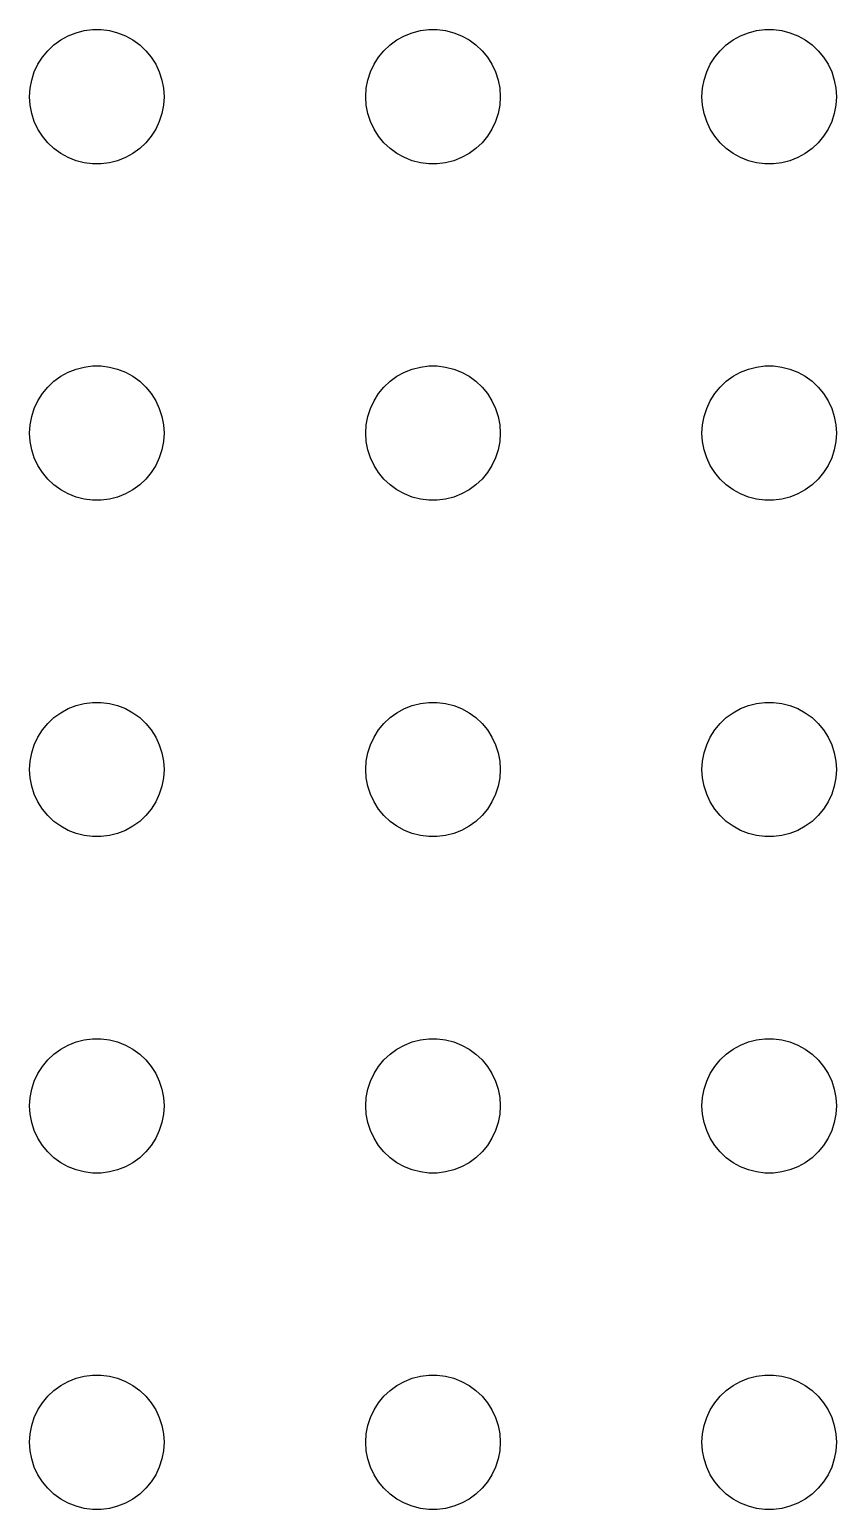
# Model space of a CAD drawing. Header units: metres. Extents: x -150 to 150, y -149 to 149.
# Drawn here: x 51 to 69, y -76.5 to -43.5 of the extents above; entities that cross this region are included whole.
import ezdxf

# ---------------------------------------------------------------- set-up
doc = ezdxf.new("R2010")
doc.units = ezdxf.units.M

msp = doc.modelspace()

# ---------------------------------------------------------------- linework, layer by layer
for p, q in [((52.0365, -43.5734), (52.2189, -43.5266)), ((52.2189, -43.5266), (52.4058, -43.503)), ((52.4058, -43.503), (52.5942, -43.503)), ((52.5942, -43.503), (52.7811, -43.5266)), ((52.7811, -43.5266), (52.9635, -43.5734)), ((59.5365, -43.5734), (59.7189, -43.5266)), ((59.7189, -43.5266), (59.9058, -43.503)), ((59.9058, -43.503), (60.0942, -43.503)), ((60.0942, -43.503), (60.2811, -43.5266)), ((60.2811, -43.5266), (60.4635, -43.5734)), ((67.0365, -43.5734), (67.2189, -43.5266)), ((67.2189, -43.5266), (67.4058, -43.503)), ((67.4058, -43.503), (67.5942, -43.503)), ((67.5942, -43.503), (67.7811, -43.5266)), ((67.7811, -43.5266), (67.9635, -43.5734)), ((51.4065, -43.9732), (51.5439, -43.8442)), ((51.5439, -43.8442), (51.6963, -43.7335)), ((51.6963, -43.7335), (51.8613, -43.6428)), ((51.8613, -43.6428), (52.0365, -43.5734)), ((52.9635, -43.5734), (53.1387, -43.6428)), ((53.1387, -43.6428), (53.3037, -43.7335)), ((53.3037, -43.7335), (53.4561, -43.8442)), ((53.4561, -43.8442), (53.5934, -43.9732)), ((58.9065, -43.9732), (59.0439, -43.8442)), ((59.0439, -43.8442), (59.1963, -43.7335)), ((59.1963, -43.7335), (59.3613, -43.6428)), ((59.3613, -43.6428), (59.5365, -43.5734)), ((60.4635, -43.5734), (60.6387, -43.6428)), ((60.6387, -43.6428), (60.8037, -43.7335)), ((60.8037, -43.7335), (60.9561, -43.8442)), ((60.9561, -43.8442), (61.0934, -43.9732)), ((66.4065, -43.9732), (66.5439, -43.8442)), ((66.5439, -43.8442), (66.6963, -43.7335)), ((66.6963, -43.7335), (66.8613, -43.6428)), ((66.8613, -43.6428), (67.0365, -43.5734)), ((67.9635, -43.5734), (68.1387, -43.6428)), ((68.1387, -43.6428), (68.3037, -43.7335)), ((68.3037, -43.7335), (68.4561, -43.8442)), ((68.4561, -43.8442), (68.5934, -43.9732)), ((51.1855, -44.2774), (51.2865, -44.1183)), ((51.2865, -44.1183), (51.4065, -43.9732)), ((53.5934, -43.9732), (53.7135, -44.1183)), ((53.7135, -44.1183), (53.8145, -44.2774)), ((58.6855, -44.2774), (58.7865, -44.1183)), ((58.7865, -44.1183), (58.9065, -43.9732)), ((61.0934, -43.9732), (61.2135, -44.1183)), ((61.2135, -44.1183), (61.3145, -44.2774)), ((66.1855, -44.2774), (66.2865, -44.1183)), ((66.2865, -44.1183), (66.4065, -43.9732)), ((68.5934, -43.9732), (68.7135, -44.1183)), ((68.7135, -44.1183), (68.8145, -44.2774)), ((51.0471, -44.627), (51.1053, -44.4478)), ((51.1053, -44.4478), (51.1855, -44.2774)), ((53.8145, -44.2774), (53.8947, -44.4478)), ((53.8947, -44.4478), (53.9529, -44.627)), ((58.5471, -44.627), (58.6053, -44.4478)), ((58.6053, -44.4478), (58.6855, -44.2774)), ((61.3145, -44.2774), (61.3947, -44.4478)), ((61.3947, -44.4478), (61.4529, -44.627)), ((66.0471, -44.627), (66.1053, -44.4478)), ((66.1053, -44.4478), (66.1855, -44.2774)), ((68.8145, -44.2774), (68.8947, -44.4478)), ((68.8947, -44.4478), (68.9529, -44.627)), ((51, -45), (51.0118, -44.812)), ((51.0118, -44.812), (51.0471, -44.627)), ((53.9529, -44.627), (53.9882, -44.812)), ((53.9882, -44.812), (54, -45)), ((58.5, -45), (58.5118, -44.812)), ((58.5118, -44.812), (58.5471, -44.627)), ((61.4529, -44.627), (61.4882, -44.812)), ((61.4882, -44.812), (61.5, -45)), ((66, -45), (66.0118, -44.812)), ((66.0118, -44.812), (66.0471, -44.627)), ((68.9529, -44.627), (68.9882, -44.812)), ((68.9882, -44.812), (69, -45)), ((51.0118, -45.188), (51, -45)), ((51.0471, -45.373), (51.0118, -45.188)), ((53.9882, -45.188), (53.9529, -45.373)), ((54, -45), (53.9882, -45.188)), ((58.5118, -45.188), (58.5, -45)), ((58.5471, -45.373), (58.5118, -45.188)), ((61.4882, -45.188), (61.4529, -45.373)), ((61.5, -45), (61.4882, -45.188)), ((66.0118, -45.188), (66, -45)), ((66.0471, -45.373), (66.0118, -45.188)), ((68.9882, -45.188), (68.9529, -45.373)), ((69, -45), (68.9882, -45.188)), ((51.1053, -45.5522), (51.0471, -45.373)), ((53.9529, -45.373), (53.8947, -45.5522)), ((58.6053, -45.5522), (58.5471, -45.373)), ((61.4529, -45.373), (61.3947, -45.5522)), ((66.1053, -45.5522), (66.0471, -45.373)), ((68.9529, -45.373), (68.8947, -45.5522)), ((51.1855, -45.7226), (51.1053, -45.5522)), ((51.2865, -45.8817), (51.1855, -45.7226)), ((53.8145, -45.7226), (53.7135, -45.8817)), ((53.8947, -45.5522), (53.8145, -45.7226)), ((58.6855, -45.7226), (58.6053, -45.5522)), ((58.7865, -45.8817), (58.6855, -45.7226)), ((61.3145, -45.7226), (61.2135, -45.8817)), ((61.3947, -45.5522), (61.3145, -45.7226)), ((66.1855, -45.7226), (66.1053, -45.5522)), ((66.2865, -45.8817), (66.1855, -45.7226)), ((68.8145, -45.7226), (68.7135, -45.8817)), ((68.8947, -45.5522), (68.8145, -45.7226)), ((51.4065, -46.0268), (51.2865, -45.8817)), ((51.5439, -46.1558), (51.4065, -46.0268)), ((51.6963, -46.2665), (51.5439, -46.1558)), ((53.4561, -46.1558), (53.3037, -46.2665)), ((53.5934, -46.0268), (53.4561, -46.1558)), ((53.7135, -45.8817), (53.5934, -46.0268)), ((58.9065, -46.0268), (58.7865, -45.8817)), ((59.0439, -46.1558), (58.9065, -46.0268)), ((59.1963, -46.2665), (59.0439, -46.1558)), ((60.9561, -46.1558), (60.8037, -46.2665)), ((61.0934, -46.0268), (60.9561, -46.1558)), ((61.2135, -45.8817), (61.0934, -46.0268)), ((66.4065, -46.0268), (66.2865, -45.8817)), ((66.5439, -46.1558), (66.4065, -46.0268)), ((66.6963, -46.2665), (66.5439, -46.1558)), ((68.4561, -46.1558), (68.3037, -46.2665)), ((68.5934, -46.0268), (68.4561, -46.1558)), ((68.7135, -45.8817), (68.5934, -46.0268)), ((51.8613, -46.3572), (51.6963, -46.2665)), ((52.0365, -46.4266), (51.8613, -46.3572)), ((52.2189, -46.4734), (52.0365, -46.4266)), ((52.4058, -46.497), (52.2189, -46.4734)), ((52.5942, -46.497), (52.4058, -46.497)), ((52.7811, -46.4734), (52.5942, -46.497)), ((52.9635, -46.4266), (52.7811, -46.4734)), ((53.1387, -46.3572), (52.9635, -46.4266)), ((53.3037, -46.2665), (53.1387, -46.3572)), ((59.3613, -46.3572), (59.1963, -46.2665)), ((59.5365, -46.4266), (59.3613, -46.3572)), ((59.7189, -46.4734), (59.5365, -46.4266)), ((59.9058, -46.497), (59.7189, -46.4734)), ((60.0942, -46.497), (59.9058, -46.497)), ((60.2811, -46.4734), (60.0942, -46.497)), ((60.4635, -46.4266), (60.2811, -46.4734)), ((60.6387, -46.3572), (60.4635, -46.4266)), ((60.8037, -46.2665), (60.6387, -46.3572)), ((66.8613, -46.3572), (66.6963, -46.2665)), ((67.0365, -46.4266), (66.8613, -46.3572)), ((67.2189, -46.4734), (67.0365, -46.4266)), ((67.4058, -46.497), (67.2189, -46.4734)), ((67.5942, -46.497), (67.4058, -46.497)), ((67.7811, -46.4734), (67.5942, -46.497)), ((67.9635, -46.4266), (67.7811, -46.4734)), ((68.1387, -46.3572), (67.9635, -46.4266)), ((68.3037, -46.2665), (68.1387, -46.3572)), ((51.8613, -51.1428), (52.0365, -51.0734)), ((52.0365, -51.0734), (52.2189, -51.0266)), ((52.2189, -51.0266), (52.4058, -51.003)), ((52.4058, -51.003), (52.5942, -51.003)), ((52.5942, -51.003), (52.7811, -51.0266)), ((52.7811, -51.0266), (52.9635, -51.0734)), ((52.9635, -51.0734), (53.1387, -51.1428)), ((59.3613, -51.1428), (59.5365, -51.0734)), ((59.5365, -51.0734), (59.7189, -51.0266)), ((59.7189, -51.0266), (59.9058, -51.003)), ((59.9058, -51.003), (60.0942, -51.003)), ((60.0942, -51.003), (60.2811, -51.0266)), ((60.2811, -51.0266), (60.4635, -51.0734)), ((60.4635, -51.0734), (60.6387, -51.1428)), ((66.8613, -51.1428), (67.0365, -51.0734)), ((67.0365, -51.0734), (67.2189, -51.0266)), ((67.2189, -51.0266), (67.4058, -51.003)), ((67.4058, -51.003), (67.5942, -51.003)), ((67.5942, -51.003), (67.7811, -51.0266)), ((67.7811, -51.0266), (67.9635, -51.0734)), ((67.9635, -51.0734), (68.1387, -51.1428)), ((51.4065, -51.4732), (51.5439, -51.3442)), ((51.5439, -51.3442), (51.6963, -51.2335)), ((51.6963, -51.2335), (51.8613, -51.1428)), ((53.1387, -51.1428), (53.3037, -51.2335)), ((53.3037, -51.2335), (53.4561, -51.3442)), ((53.4561, -51.3442), (53.5934, -51.4732)), ((58.9065, -51.4732), (59.0439, -51.3442)), ((59.0439, -51.3442), (59.1963, -51.2335)), ((59.1963, -51.2335), (59.3613, -51.1428)), ((60.6387, -51.1428), (60.8037, -51.2335)), ((60.8037, -51.2335), (60.9561, -51.3442)), ((60.9561, -51.3442), (61.0934, -51.4732)), ((66.4065, -51.4732), (66.5439, -51.3442)), ((66.5439, -51.3442), (66.6963, -51.2335)), ((66.6963, -51.2335), (66.8613, -51.1428)), ((68.1387, -51.1428), (68.3037, -51.2335)), ((68.3037, -51.2335), (68.4561, -51.3442)), ((68.4561, -51.3442), (68.5934, -51.4732)), ((51.1053, -51.9478), (51.1855, -51.7774)), ((51.1855, -51.7774), (51.2865, -51.6183)), ((51.2865, -51.6183), (51.4065, -51.4732)), ((53.5934, -51.4732), (53.7135, -51.6183)), ((53.7135, -51.6183), (53.8145, -51.7774)), ((53.8145, -51.7774), (53.8947, -51.9478)), ((58.6053, -51.9478), (58.6855, -51.7774)), ((58.6855, -51.7774), (58.7865, -51.6183)), ((58.7865, -51.6183), (58.9065, -51.4732)), ((61.0934, -51.4732), (61.2135, -51.6183)), ((61.2135, -51.6183), (61.3145, -51.7774)), ((61.3145, -51.7774), (61.3947, -51.9478)), ((66.1053, -51.9478), (66.1855, -51.7774)), ((66.1855, -51.7774), (66.2865, -51.6183)), ((66.2865, -51.6183), (66.4065, -51.4732)), ((68.5934, -51.4732), (68.7135, -51.6183)), ((68.7135, -51.6183), (68.8145, -51.7774)), ((68.8145, -51.7774), (68.8947, -51.9478)), ((51.0118, -52.312), (51.0471, -52.127)), ((51.0471, -52.127), (51.1053, -51.9478)), ((53.8947, -51.9478), (53.9529, -52.127)), ((53.9529, -52.127), (53.9882, -52.312)), ((58.5118, -52.312), (58.5471, -52.127)), ((58.5471, -52.127), (58.6053, -51.9478)), ((61.3947, -51.9478), (61.4529, -52.127)), ((61.4529, -52.127), (61.4882, -52.312)), ((66.0118, -52.312), (66.0471, -52.127)), ((66.0471, -52.127), (66.1053, -51.9478)), ((68.8947, -51.9478), (68.9529, -52.127)), ((68.9529, -52.127), (68.9882, -52.312)), ((51, -52.5), (51.0118, -52.312)), ((53.9882, -52.312), (54, -52.5)), ((58.5, -52.5), (58.5118, -52.312)), ((61.4882, -52.312), (61.5, -52.5)), ((66, -52.5), (66.0118, -52.312)), ((68.9882, -52.312), (69, -52.5)), ((51.0118, -52.688), (51, -52.5)), ((51.0471, -52.873), (51.0118, -52.688)), ((53.9882, -52.688), (53.9529, -52.873)), ((54, -52.5), (53.9882, -52.688)), ((58.5118, -52.688), (58.5, -52.5)), ((58.5471, -52.873), (58.5118, -52.688)), ((61.4882, -52.688), (61.4529, -52.873)), ((61.5, -52.5), (61.4882, -52.688)), ((66.0118, -52.688), (66, -52.5)), ((66.0471, -52.873), (66.0118, -52.688)), ((68.9882, -52.688), (68.9529, -52.873)), ((69, -52.5), (68.9882, -52.688)), ((51.1053, -53.0522), (51.0471, -52.873)), ((51.1855, -53.2226), (51.1053, -53.0522)), ((53.8947, -53.0522), (53.8145, -53.2226)), ((53.9529, -52.873), (53.8947, -53.0522)), ((58.6053, -53.0522), (58.5471, -52.873)), ((58.6855, -53.2226), (58.6053, -53.0522)), ((61.3947, -53.0522), (61.3145, -53.2226)), ((61.4529, -52.873), (61.3947, -53.0522)), ((66.1053, -53.0522), (66.0471, -52.873)), ((66.1855, -53.2226), (66.1053, -53.0522)), ((68.8947, -53.0522), (68.8145, -53.2226)), ((68.9529, -52.873), (68.8947, -53.0522)), ((51.2865, -53.3817), (51.1855, -53.2226)), ((51.4065, -53.5268), (51.2865, -53.3817)), ((53.7135, -53.3817), (53.5934, -53.5268)), ((53.8145, -53.2226), (53.7135, -53.3817)), ((58.7865, -53.3817), (58.6855, -53.2226)), ((58.9065, -53.5268), (58.7865, -53.3817)), ((61.2135, -53.3817), (61.0934, -53.5268)), ((61.3145, -53.2226), (61.2135, -53.3817)), ((66.2865, -53.3817), (66.1855, -53.2226)), ((66.4065, -53.5268), (66.2865, -53.3817)), ((68.7135, -53.3817), (68.5934, -53.5268)), ((68.8145, -53.2226), (68.7135, -53.3817)), ((51.5439, -53.6558), (51.4065, -53.5268)), ((51.6963, -53.7665), (51.5439, -53.6558)), ((51.8613, -53.8572), (51.6963, -53.7665)), ((53.3037, -53.7665), (53.1387, -53.8572)), ((53.4561, -53.6558), (53.3037, -53.7665)), ((53.5934, -53.5268), (53.4561, -53.6558)), ((59.0439, -53.6558), (58.9065, -53.5268)), ((59.1963, -53.7665), (59.0439, -53.6558)), ((59.3613, -53.8572), (59.1963, -53.7665)), ((60.8037, -53.7665), (60.6387, -53.8572)), ((60.9561, -53.6558), (60.8037, -53.7665)), ((61.0934, -53.5268), (60.9561, -53.6558)), ((66.5439, -53.6558), (66.4065, -53.5268)), ((66.6963, -53.7665), (66.5439, -53.6558)), ((66.8613, -53.8572), (66.6963, -53.7665)), ((68.3037, -53.7665), (68.1387, -53.8572)), ((68.4561, -53.6558), (68.3037, -53.7665)), ((68.5934, -53.5268), (68.4561, -53.6558)), ((52.0365, -53.9266), (51.8613, -53.8572)), ((52.2189, -53.9734), (52.0365, -53.9266)), ((52.4058, -53.997), (52.2189, -53.9734)), ((52.5942, -53.997), (52.4058, -53.997)), ((52.7811, -53.9734), (52.5942, -53.997)), ((52.9635, -53.9266), (52.7811, -53.9734)), ((53.1387, -53.8572), (52.9635, -53.9266)), ((59.5365, -53.9266), (59.3613, -53.8572)), ((59.7189, -53.9734), (59.5365, -53.9266)), ((59.9058, -53.997), (59.7189, -53.9734)), ((60.0942, -53.997), (59.9058, -53.997)), ((60.2811, -53.9734), (60.0942, -53.997)), ((60.4635, -53.9266), (60.2811, -53.9734)), ((60.6387, -53.8572), (60.4635, -53.9266)), ((67.0365, -53.9266), (66.8613, -53.8572)), ((67.2189, -53.9734), (67.0365, -53.9266)), ((67.4058, -53.997), (67.2189, -53.9734)), ((67.5942, -53.997), (67.4058, -53.997)), ((67.7811, -53.9734), (67.5942, -53.997)), ((67.9635, -53.9266), (67.7811, -53.9734)), ((68.1387, -53.8572), (67.9635, -53.9266)), ((51.6963, -58.7335), (51.8613, -58.6428)), ((51.8613, -58.6428), (52.0365, -58.5734)), ((52.0365, -58.5734), (52.2189, -58.5266)), ((52.2189, -58.5266), (52.4058, -58.503)), ((52.4058, -58.503), (52.5942, -58.503)), ((52.5942, -58.503), (52.7811, -58.5266)), ((52.7811, -58.5266), (52.9635, -58.5734)), ((52.9635, -58.5734), (53.1387, -58.6428)), ((53.1387, -58.6428), (53.3037, -58.7335)), ((59.1963, -58.7335), (59.3613, -58.6428)), ((59.3613, -58.6428), (59.5365, -58.5734)), ((59.5365, -58.5734), (59.7189, -58.5266)), ((59.7189, -58.5266), (59.9058, -58.503)), ((59.9058, -58.503), (60.0942, -58.503)), ((60.0942, -58.503), (60.2811, -58.5266)), ((60.2811, -58.5266), (60.4635, -58.5734)), ((60.4635, -58.5734), (60.6387, -58.6428)), ((60.6387, -58.6428), (60.8037, -58.7335)), ((66.6963, -58.7335), (66.8613, -58.6428)), ((66.8613, -58.6428), (67.0365, -58.5734)), ((67.0365, -58.5734), (67.2189, -58.5266)), ((67.2189, -58.5266), (67.4058, -58.503)), ((67.4058, -58.503), (67.5942, -58.503)), ((67.5942, -58.503), (67.7811, -58.5266)), ((67.7811, -58.5266), (67.9635, -58.5734)), ((67.9635, -58.5734), (68.1387, -58.6428)), ((68.1387, -58.6428), (68.3037, -58.7335)), ((51.2865, -59.1183), (51.4065, -58.9732)), ((51.4065, -58.9732), (51.5439, -58.8442)), ((51.5439, -58.8442), (51.6963, -58.7335)), ((53.3037, -58.7335), (53.4561, -58.8442)), ((53.4561, -58.8442), (53.5934, -58.9732)), ((53.5934, -58.9732), (53.7135, -59.1183)), ((58.7865, -59.1183), (58.9065, -58.9732)), ((58.9065, -58.9732), (59.0439, -58.8442)), ((59.0439, -58.8442), (59.1963, -58.7335)), ((60.8037, -58.7335), (60.9561, -58.8442)), ((60.9561, -58.8442), (61.0934, -58.9732)), ((61.0934, -58.9732), (61.2135, -59.1183)), ((66.2865, -59.1183), (66.4065, -58.9732)), ((66.4065, -58.9732), (66.5439, -58.8442)), ((66.5439, -58.8442), (66.6963, -58.7335)), ((68.3037, -58.7335), (68.4561, -58.8442)), ((68.4561, -58.8442), (68.5934, -58.9732)), ((68.5934, -58.9732), (68.7135, -59.1183)), ((51.1053, -59.4478), (51.1855, -59.2774)), ((51.1855, -59.2774), (51.2865, -59.1183)), ((53.7135, -59.1183), (53.8145, -59.2774)), ((53.8145, -59.2774), (53.8947, -59.4478)), ((58.6053, -59.4478), (58.6855, -59.2774)), ((58.6855, -59.2774), (58.7865, -59.1183)), ((61.2135, -59.1183), (61.3145, -59.2774)), ((61.3145, -59.2774), (61.3947, -59.4478)), ((66.1053, -59.4478), (66.1855, -59.2774)), ((66.1855, -59.2774), (66.2865, -59.1183)), ((68.7135, -59.1183), (68.8145, -59.2774)), ((68.8145, -59.2774), (68.8947, -59.4478)), ((51.0118, -59.812), (51.0471, -59.627)), ((51.0471, -59.627), (51.1053, -59.4478)), ((53.8947, -59.4478), (53.9529, -59.627)), ((53.9529, -59.627), (53.9882, -59.812)), ((58.5118, -59.812), (58.5471, -59.627)), ((58.5471, -59.627), (58.6053, -59.4478)), ((61.3947, -59.4478), (61.4529, -59.627)), ((61.4529, -59.627), (61.4882, -59.812)), ((66.0118, -59.812), (66.0471, -59.627)), ((66.0471, -59.627), (66.1053, -59.4478)), ((68.8947, -59.4478), (68.9529, -59.627)), ((68.9529, -59.627), (68.9882, -59.812)), ((51, -60), (51.0118, -59.812)), ((51.0118, -60.188), (51, -60)), ((53.9882, -59.812), (54, -60)), ((54, -60), (53.9882, -60.188)), ((58.5, -60), (58.5118, -59.812)), ((58.5118, -60.188), (58.5, -60)), ((61.4882, -59.812), (61.5, -60)), ((61.5, -60), (61.4882, -60.188)), ((66, -60), (66.0118, -59.812)), ((66.0118, -60.188), (66, -60)), ((68.9882, -59.812), (69, -60)), ((69, -60), (68.9882, -60.188)), ((51.0471, -60.373), (51.0118, -60.188)), ((51.1053, -60.5522), (51.0471, -60.373)), ((53.9529, -60.373), (53.8947, -60.5522)), ((53.9882, -60.188), (53.9529, -60.373)), ((58.5471, -60.373), (58.5118, -60.188)), ((58.6053, -60.5522), (58.5471, -60.373)), ((61.4529, -60.373), (61.3947, -60.5522)), ((61.4882, -60.188), (61.4529, -60.373)), ((66.0471, -60.373), (66.0118, -60.188)), ((66.1053, -60.5522), (66.0471, -60.373)), ((68.9529, -60.373), (68.8947, -60.5522)), ((68.9882, -60.188), (68.9529, -60.373)), ((51.1855, -60.7226), (51.1053, -60.5522)), ((53.8947, -60.5522), (53.8145, -60.7226)), ((58.6855, -60.7226), (58.6053, -60.5522)), ((61.3947, -60.5522), (61.3145, -60.7226)), ((66.1855, -60.7226), (66.1053, -60.5522)), ((68.8947, -60.5522), (68.8145, -60.7226)), ((51.2865, -60.8817), (51.1855, -60.7226)), ((51.4065, -61.0268), (51.2865, -60.8817)), ((51.5439, -61.1558), (51.4065, -61.0268)), ((53.5934, -61.0268), (53.4561, -61.1558)), ((53.7135, -60.8817), (53.5934, -61.0268)), ((53.8145, -60.7226), (53.7135, -60.8817)), ((58.7865, -60.8817), (58.6855, -60.7226)), ((58.9065, -61.0268), (58.7865, -60.8817)), ((59.0439, -61.1558), (58.9065, -61.0268)), ((61.0934, -61.0268), (60.9561, -61.1558)), ((61.2135, -60.8817), (61.0934, -61.0268)), ((61.3145, -60.7226), (61.2135, -60.8817)), ((66.2865, -60.8817), (66.1855, -60.7226)), ((66.4065, -61.0268), (66.2865, -60.8817)), ((66.5439, -61.1558), (66.4065, -61.0268)), ((68.5934, -61.0268), (68.4561, -61.1558)), ((68.7135, -60.8817), (68.5934, -61.0268)), ((68.8145, -60.7226), (68.7135, -60.8817)), ((51.6963, -61.2665), (51.5439, -61.1558)), ((51.8613, -61.3572), (51.6963, -61.2665)), ((52.0365, -61.4266), (51.8613, -61.3572)), ((53.1387, -61.3572), (52.9635, -61.4266)), ((53.3037, -61.2665), (53.1387, -61.3572)), ((53.4561, -61.1558), (53.3037, -61.2665)), ((59.1963, -61.2665), (59.0439, -61.1558)), ((59.3613, -61.3572), (59.1963, -61.2665)), ((59.5365, -61.4266), (59.3613, -61.3572)), ((60.6387, -61.3572), (60.4635, -61.4266)), ((60.8037, -61.2665), (60.6387, -61.3572)), ((60.9561, -61.1558), (60.8037, -61.2665)), ((66.6963, -61.2665), (66.5439, -61.1558)), ((66.8613, -61.3572), (66.6963, -61.2665)), ((67.0365, -61.4266), (66.8613, -61.3572)), ((68.1387, -61.3572), (67.9635, -61.4266)), ((68.3037, -61.2665), (68.1387, -61.3572)), ((68.4561, -61.1558), (68.3037, -61.2665)), ((52.2189, -61.4734), (52.0365, -61.4266)), ((52.4058, -61.497), (52.2189, -61.4734)), ((52.5942, -61.497), (52.4058, -61.497)), ((52.7811, -61.4734), (52.5942, -61.497)), ((52.9635, -61.4266), (52.7811, -61.4734)), ((59.7189, -61.4734), (59.5365, -61.4266)), ((59.9058, -61.497), (59.7189, -61.4734)), ((60.0942, -61.497), (59.9058, -61.497)), ((60.2811, -61.4734), (60.0942, -61.497)), ((60.4635, -61.4266), (60.2811, -61.4734)), ((67.2189, -61.4734), (67.0365, -61.4266)), ((67.4058, -61.497), (67.2189, -61.4734)), ((67.5942, -61.497), (67.4058, -61.497)), ((67.7811, -61.4734), (67.5942, -61.497)), ((67.9635, -61.4266), (67.7811, -61.4734)), ((51.5439, -66.3442), (51.6963, -66.2335)), ((51.6963, -66.2335), (51.8613, -66.1428)), ((51.8613, -66.1428), (52.0365, -66.0734)), ((52.0365, -66.0734), (52.2189, -66.0266)), ((52.2189, -66.0266), (52.4058, -66.003)), ((52.4058, -66.003), (52.5942, -66.003)), ((52.5942, -66.003), (52.7811, -66.0266)), ((52.7811, -66.0266), (52.9635, -66.0734)), ((52.9635, -66.0734), (53.1387, -66.1428)), ((53.1387, -66.1428), (53.3037, -66.2335)), ((53.3037, -66.2335), (53.4561, -66.3442)), ((59.0439, -66.3442), (59.1963, -66.2335)), ((59.1963, -66.2335), (59.3613, -66.1428)), ((59.3613, -66.1428), (59.5365, -66.0734)), ((59.5365, -66.0734), (59.7189, -66.0266)), ((59.7189, -66.0266), (59.9058, -66.003)), ((59.9058, -66.003), (60.0942, -66.003)), ((60.0942, -66.003), (60.2811, -66.0266)), ((60.2811, -66.0266), (60.4635, -66.0734)), ((60.4635, -66.0734), (60.6387, -66.1428)), ((60.6387, -66.1428), (60.8037, -66.2335)), ((60.8037, -66.2335), (60.9561, -66.3442)), ((66.5439, -66.3442), (66.6963, -66.2335)), ((66.6963, -66.2335), (66.8613, -66.1428)), ((66.8613, -66.1428), (67.0365, -66.0734)), ((67.0365, -66.0734), (67.2189, -66.0266)), ((67.2189, -66.0266), (67.4058, -66.003)), ((67.4058, -66.003), (67.5942, -66.003)), ((67.5942, -66.003), (67.7811, -66.0266)), ((67.7811, -66.0266), (67.9635, -66.0734)), ((67.9635, -66.0734), (68.1387, -66.1428)), ((68.1387, -66.1428), (68.3037, -66.2335)), ((68.3037, -66.2335), (68.4561, -66.3442)), ((51.1855, -66.7774), (51.2865, -66.6183)), ((51.2865, -66.6183), (51.4065, -66.4732)), ((51.4065, -66.4732), (51.5439, -66.3442)), ((53.4561, -66.3442), (53.5934, -66.4732)), ((53.5934, -66.4732), (53.7135, -66.6183)), ((53.7135, -66.6183), (53.8145, -66.7774)), ((58.6855, -66.7774), (58.7865, -66.6183)), ((58.7865, -66.6183), (58.9065, -66.4732)), ((58.9065, -66.4732), (59.0439, -66.3442)), ((60.9561, -66.3442), (61.0934, -66.4732)), ((61.0934, -66.4732), (61.2135, -66.6183)), ((61.2135, -66.6183), (61.3145, -66.7774)), ((66.1855, -66.7774), (66.2865, -66.6183)), ((66.2865, -66.6183), (66.4065, -66.4732)), ((66.4065, -66.4732), (66.5439, -66.3442)), ((68.4561, -66.3442), (68.5934, -66.4732)), ((68.5934, -66.4732), (68.7135, -66.6183)), ((68.7135, -66.6183), (68.8145, -66.7774)), ((51.0471, -67.127), (51.1053, -66.9478)), ((51.1053, -66.9478), (51.1855, -66.7774)), ((53.8145, -66.7774), (53.8947, -66.9478)), ((53.8947, -66.9478), (53.9529, -67.127)), ((58.5471, -67.127), (58.6053, -66.9478)), ((58.6053, -66.9478), (58.6855, -66.7774)), ((61.3145, -66.7774), (61.3947, -66.9478)), ((61.3947, -66.9478), (61.4529, -67.127)), ((66.0471, -67.127), (66.1053, -66.9478)), ((66.1053, -66.9478), (66.1855, -66.7774)), ((68.8145, -66.7774), (68.8947, -66.9478)), ((68.8947, -66.9478), (68.9529, -67.127)), ((51.0118, -67.312), (51.0471, -67.127)), ((53.9529, -67.127), (53.9882, -67.312)), ((58.5118, -67.312), (58.5471, -67.127)), ((61.4529, -67.127), (61.4882, -67.312)), ((66.0118, -67.312), (66.0471, -67.127)), ((68.9529, -67.127), (68.9882, -67.312)), ((51, -67.5), (51.0118, -67.312)), ((51.0118, -67.688), (51, -67.5)), ((53.9882, -67.312), (54, -67.5)), ((54, -67.5), (53.9882, -67.688)), ((58.5, -67.5), (58.5118, -67.312)), ((58.5118, -67.688), (58.5, -67.5)), ((61.4882, -67.312), (61.5, -67.5)), ((61.5, -67.5), (61.4882, -67.688)), ((66, -67.5), (66.0118, -67.312)), ((66.0118, -67.688), (66, -67.5)), ((68.9882, -67.312), (69, -67.5)), ((69, -67.5), (68.9882, -67.688)), ((51.0471, -67.873), (51.0118, -67.688)), ((51.1053, -68.0522), (51.0471, -67.873)), ((53.9529, -67.873), (53.8947, -68.0522)), ((53.9882, -67.688), (53.9529, -67.873)), ((58.5471, -67.873), (58.5118, -67.688)), ((58.6053, -68.0522), (58.5471, -67.873)), ((61.4529, -67.873), (61.3947, -68.0522)), ((61.4882, -67.688), (61.4529, -67.873)), ((66.0471, -67.873), (66.0118, -67.688)), ((66.1053, -68.0522), (66.0471, -67.873)), ((68.9529, -67.873), (68.8947, -68.0522)), ((68.9882, -67.688), (68.9529, -67.873)), ((51.1855, -68.2226), (51.1053, -68.0522)), ((51.2865, -68.3817), (51.1855, -68.2226)), ((53.8145, -68.2226), (53.7135, -68.3817)), ((53.8947, -68.0522), (53.8145, -68.2226)), ((58.6855, -68.2226), (58.6053, -68.0522)), ((58.7865, -68.3817), (58.6855, -68.2226)), ((61.3145, -68.2226), (61.2135, -68.3817)), ((61.3947, -68.0522), (61.3145, -68.2226)), ((66.1855, -68.2226), (66.1053, -68.0522)), ((66.2865, -68.3817), (66.1855, -68.2226)), ((68.8145, -68.2226), (68.7135, -68.3817)), ((68.8947, -68.0522), (68.8145, -68.2226)), ((51.4065, -68.5268), (51.2865, -68.3817)), ((51.5439, -68.6558), (51.4065, -68.5268)), ((53.5934, -68.5268), (53.4561, -68.6558)), ((53.7135, -68.3817), (53.5934, -68.5268)), ((58.9065, -68.5268), (58.7865, -68.3817)), ((59.0439, -68.6558), (58.9065, -68.5268)), ((61.0934, -68.5268), (60.9561, -68.6558)), ((61.2135, -68.3817), (61.0934, -68.5268)), ((66.4065, -68.5268), (66.2865, -68.3817)), ((66.5439, -68.6558), (66.4065, -68.5268)), ((68.5934, -68.5268), (68.4561, -68.6558)), ((68.7135, -68.3817), (68.5934, -68.5268)), ((51.6963, -68.7665), (51.5439, -68.6558)), ((51.8613, -68.8572), (51.6963, -68.7665)), ((52.0365, -68.9266), (51.8613, -68.8572)), ((52.2189, -68.9734), (52.0365, -68.9266)), ((52.9635, -68.9266), (52.7811, -68.9734)), ((53.1387, -68.8572), (52.9635, -68.9266)), ((53.3037, -68.7665), (53.1387, -68.8572)), ((53.4561, -68.6558), (53.3037, -68.7665)), ((59.1963, -68.7665), (59.0439, -68.6558)), ((59.3613, -68.8572), (59.1963, -68.7665)), ((59.5365, -68.9266), (59.3613, -68.8572)), ((59.7189, -68.9734), (59.5365, -68.9266)), ((60.4635, -68.9266), (60.2811, -68.9734)), ((60.6387, -68.8572), (60.4635, -68.9266)), ((60.8037, -68.7665), (60.6387, -68.8572)), ((60.9561, -68.6558), (60.8037, -68.7665)), ((66.6963, -68.7665), (66.5439, -68.6558)), ((66.8613, -68.8572), (66.6963, -68.7665)), ((67.0365, -68.9266), (66.8613, -68.8572)), ((67.2189, -68.9734), (67.0365, -68.9266)), ((67.9635, -68.9266), (67.7811, -68.9734)), ((68.1387, -68.8572), (67.9635, -68.9266)), ((68.3037, -68.7665), (68.1387, -68.8572)), ((68.4561, -68.6558), (68.3037, -68.7665)), ((52.4058, -68.997), (52.2189, -68.9734)), ((52.5942, -68.997), (52.4058, -68.997)), ((52.7811, -68.9734), (52.5942, -68.997)), ((59.9058, -68.997), (59.7189, -68.9734)), ((60.0942, -68.997), (59.9058, -68.997)), ((60.2811, -68.9734), (60.0942, -68.997)), ((67.4058, -68.997), (67.2189, -68.9734)), ((67.5942, -68.997), (67.4058, -68.997)), ((67.7811, -68.9734), (67.5942, -68.997)), ((51.8613, -73.6428), (52.0365, -73.5734)), ((52.0365, -73.5734), (52.2189, -73.5266)), ((52.2189, -73.5266), (52.4058, -73.503)), ((52.4058, -73.503), (52.5942, -73.503)), ((52.5942, -73.503), (52.7811, -73.5266)), ((52.7811, -73.5266), (52.9635, -73.5734)), ((52.9635, -73.5734), (53.1387, -73.6428)), ((59.3613, -73.6428), (59.5365, -73.5734)), ((59.5365, -73.5734), (59.7189, -73.5266)), ((59.7189, -73.5266), (59.9058, -73.503)), ((59.9058, -73.503), (60.0942, -73.503)), ((60.0942, -73.503), (60.2811, -73.5266)), ((60.2811, -73.5266), (60.4635, -73.5734)), ((60.4635, -73.5734), (60.6387, -73.6428)), ((66.8613, -73.6428), (67.0365, -73.5734)), ((67.0365, -73.5734), (67.2189, -73.5266)), ((67.2189, -73.5266), (67.4058, -73.503)), ((67.4058, -73.503), (67.5942, -73.503)), ((67.5942, -73.503), (67.7811, -73.5266)), ((67.7811, -73.5266), (67.9635, -73.5734)), ((67.9635, -73.5734), (68.1387, -73.6428)), ((51.4065, -73.9732), (51.5439, -73.8442)), ((51.5439, -73.8442), (51.6963, -73.7335)), ((51.6963, -73.7335), (51.8613, -73.6428)), ((53.1387, -73.6428), (53.3037, -73.7335)), ((53.3037, -73.7335), (53.4561, -73.8442)), ((53.4561, -73.8442), (53.5934, -73.9732)), ((58.9065, -73.9732), (59.0439, -73.8442)), ((59.0439, -73.8442), (59.1963, -73.7335)), ((59.1963, -73.7335), (59.3613, -73.6428)), ((60.6387, -73.6428), (60.8037, -73.7335)), ((60.8037, -73.7335), (60.9561, -73.8442)), ((60.9561, -73.8442), (61.0934, -73.9732)), ((66.4065, -73.9732), (66.5439, -73.8442)), ((66.5439, -73.8442), (66.6963, -73.7335)), ((66.6963, -73.7335), (66.8613, -73.6428)), ((68.1387, -73.6428), (68.3037, -73.7335)), ((68.3037, -73.7335), (68.4561, -73.8442)), ((68.4561, -73.8442), (68.5934, -73.9732)), ((51.1855, -74.2774), (51.2865, -74.1183)), ((51.2865, -74.1183), (51.4065, -73.9732)), ((53.5934, -73.9732), (53.7135, -74.1183)), ((53.7135, -74.1183), (53.8145, -74.2774)), ((58.6855, -74.2774), (58.7865, -74.1183)), ((58.7865, -74.1183), (58.9065, -73.9732)), ((61.0934, -73.9732), (61.2135, -74.1183)), ((61.2135, -74.1183), (61.3145, -74.2774)), ((66.1855, -74.2774), (66.2865, -74.1183)), ((66.2865, -74.1183), (66.4065, -73.9732)), ((68.5934, -73.9732), (68.7135, -74.1183)), ((68.7135, -74.1183), (68.8145, -74.2774)), ((51.0471, -74.627), (51.1053, -74.4478)), ((51.1053, -74.4478), (51.1855, -74.2774)), ((53.8145, -74.2774), (53.8947, -74.4478)), ((53.8947, -74.4478), (53.9529, -74.627)), ((58.5471, -74.627), (58.6053, -74.4478)), ((58.6053, -74.4478), (58.6855, -74.2774)), ((61.3145, -74.2774), (61.3947, -74.4478)), ((61.3947, -74.4478), (61.4529, -74.627)), ((66.0471, -74.627), (66.1053, -74.4478)), ((66.1053, -74.4478), (66.1855, -74.2774)), ((68.8145, -74.2774), (68.8947, -74.4478)), ((68.8947, -74.4478), (68.9529, -74.627)), ((51, -75), (51.0118, -74.812)), ((51.0118, -74.812), (51.0471, -74.627)), ((53.9529, -74.627), (53.9882, -74.812)), ((53.9882, -74.812), (54, -75)), ((58.5, -75), (58.5118, -74.812)), ((58.5118, -74.812), (58.5471, -74.627)), ((61.4529, -74.627), (61.4882, -74.812)), ((61.4882, -74.812), (61.5, -75)), ((66, -75), (66.0118, -74.812)), ((66.0118, -74.812), (66.0471, -74.627)), ((68.9529, -74.627), (68.9882, -74.812)), ((68.9882, -74.812), (69, -75)), ((51.0118, -75.188), (51, -75)), ((51.0471, -75.373), (51.0118, -75.188)), ((53.9882, -75.188), (53.9529, -75.373)), ((54, -75), (53.9882, -75.188)), ((58.5118, -75.188), (58.5, -75)), ((58.5471, -75.373), (58.5118, -75.188)), ((61.4882, -75.188), (61.4529, -75.373)), ((61.5, -75), (61.4882, -75.188)), ((66.0118, -75.188), (66, -75)), ((66.0471, -75.373), (66.0118, -75.188)), ((68.9882, -75.188), (68.9529, -75.373)), ((69, -75), (68.9882, -75.188)), ((51.1053, -75.5522), (51.0471, -75.373)), ((51.1855, -75.7226), (51.1053, -75.5522)), ((53.8947, -75.5522), (53.8145, -75.7226)), ((53.9529, -75.373), (53.8947, -75.5522)), ((58.6053, -75.5522), (58.5471, -75.373)), ((58.6855, -75.7226), (58.6053, -75.5522)), ((61.3947, -75.5522), (61.3145, -75.7226)), ((61.4529, -75.373), (61.3947, -75.5522)), ((66.1053, -75.5522), (66.0471, -75.373)), ((66.1855, -75.7226), (66.1053, -75.5522)), ((68.8947, -75.5522), (68.8145, -75.7226)), ((68.9529, -75.373), (68.8947, -75.5522)), ((51.2865, -75.8817), (51.1855, -75.7226)), ((51.4065, -76.0268), (51.2865, -75.8817)), ((53.7135, -75.8817), (53.5934, -76.0268)), ((53.8145, -75.7226), (53.7135, -75.8817)), ((58.7865, -75.8817), (58.6855, -75.7226)), ((58.9065, -76.0268), (58.7865, -75.8817)), ((61.2135, -75.8817), (61.0934, -76.0268)), ((61.3145, -75.7226), (61.2135, -75.8817)), ((66.2865, -75.8817), (66.1855, -75.7226)), ((66.4065, -76.0268), (66.2865, -75.8817)), ((68.7135, -75.8817), (68.5934, -76.0268)), ((68.8145, -75.7226), (68.7135, -75.8817)), ((51.5439, -76.1558), (51.4065, -76.0268)), ((51.6963, -76.2665), (51.5439, -76.1558)), ((53.4561, -76.1558), (53.3037, -76.2665)), ((53.5934, -76.0268), (53.4561, -76.1558)), ((59.0439, -76.1558), (58.9065, -76.0268)), ((59.1963, -76.2665), (59.0439, -76.1558)), ((60.9561, -76.1558), (60.8037, -76.2665)), ((61.0934, -76.0268), (60.9561, -76.1558)), ((66.5439, -76.1558), (66.4065, -76.0268)), ((66.6963, -76.2665), (66.5439, -76.1558)), ((68.4561, -76.1558), (68.3037, -76.2665)), ((68.5934, -76.0268), (68.4561, -76.1558)), ((51.8613, -76.3572), (51.6963, -76.2665)), ((52.0365, -76.4266), (51.8613, -76.3572)), ((52.2189, -76.4734), (52.0365, -76.4266)), ((52.4058, -76.497), (52.2189, -76.4734)), ((52.5942, -76.497), (52.4058, -76.497)), ((52.7811, -76.4734), (52.5942, -76.497)), ((52.9635, -76.4266), (52.7811, -76.4734)), ((53.1387, -76.3572), (52.9635, -76.4266)), ((53.3037, -76.2665), (53.1387, -76.3572)), ((59.3613, -76.3572), (59.1963, -76.2665)), ((59.5365, -76.4266), (59.3613, -76.3572)), ((59.7189, -76.4734), (59.5365, -76.4266)), ((59.9058, -76.497), (59.7189, -76.4734)), ((60.0942, -76.497), (59.9058, -76.497)), ((60.2811, -76.4734), (60.0942, -76.497)), ((60.4635, -76.4266), (60.2811, -76.4734)), ((60.6387, -76.3572), (60.4635, -76.4266)), ((60.8037, -76.2665), (60.6387, -76.3572)), ((66.8613, -76.3572), (66.6963, -76.2665)), ((67.0365, -76.4266), (66.8613, -76.3572)), ((67.2189, -76.4734), (67.0365, -76.4266)), ((67.4058, -76.497), (67.2189, -76.4734)), ((67.5942, -76.497), (67.4058, -76.497)), ((67.7811, -76.4734), (67.5942, -76.497)), ((67.9635, -76.4266), (67.7811, -76.4734)), ((68.1387, -76.3572), (67.9635, -76.4266)), ((68.3037, -76.2665), (68.1387, -76.3572))]:
    msp.add_line(p, q)

doc.saveas('drawing.dxf')
